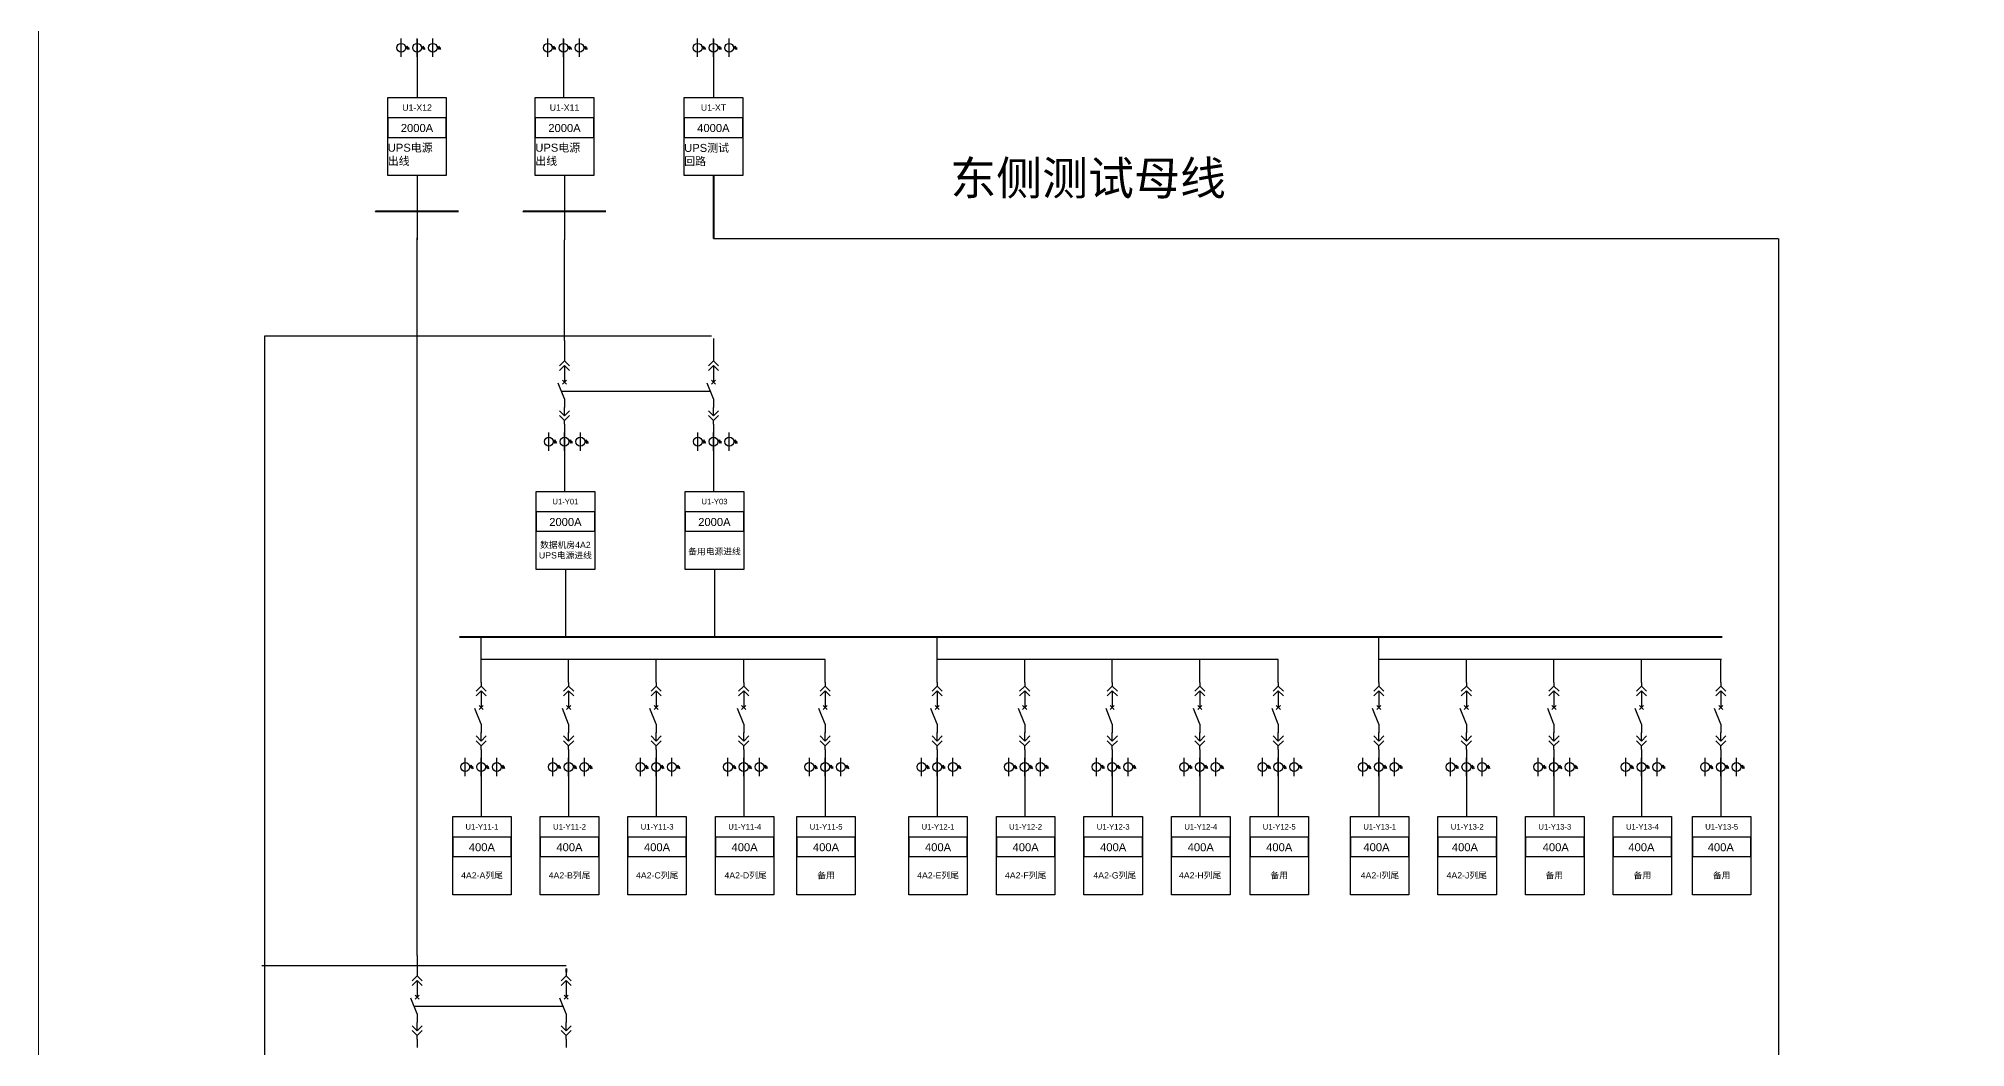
# Model space of a CAD drawing. Header units: millimetres. Extents: x -3460 to -460, y 6070 to 9130.
# Drawn here: x -2243.2 to -2071.6, y 6587.5 to 6677.3 of the extents above; entities that cross this region are included whole.
import ezdxf
from ezdxf.enums import TextEntityAlignment as Align

# ---------------------------------------------------------------- set-up
doc = ezdxf.new("R2010")
doc.units = ezdxf.units.MM
doc.header["$LTSCALE"] = 1000
doc.header["$MEASUREMENT"] = 0
doc.linetypes.add('DASHED', pattern=[0.75, 0.5, -0.25])
doc.linetypes.add('HIDDEN', pattern=[0.375, 0.25, -0.125])
doc.styles.get("Standard").update_dxf_attribs({"font": 'arial.ttf'})

# ---------------------------------------------------------------- blocks, each defined once
blk = doc.blocks.new('A$C03DD39B5')
for p, q in [((417, 475), (283, 392)), ((417, 422), (283, 339)), ((350, 333), (350, 467))]:
    blk.add_line(p, q)
blk.add_lwpolyline([(700, 167), (0, 167)])
blk.add_circle((350, 167), 167)
blk = doc.blocks.new('DYDQAA05')
at = {"color": 0}
blk.add_lwpolyline([(0, 0), (0, -7)], dxfattribs=at)
blk = doc.blocks.new('DYDQAA03')
at = {"color": 0}
for points in [[(0, 0), (0, -1.5)], [(-2.12, -3.62), (0, -1.5)], [(-2.12, -5.62), (0, -3.5)], [(2.12, -3.62), (0, -1.5)], [(2.12, -5.62), (0, -3.5)], [(0, -3.5), (0, -7)]]:
    blk.add_lwpolyline(points, dxfattribs=at)
blk = doc.blocks.new('DYDQAA09')
at = {"color": 0}
blk.add_lwpolyline([(0, 0), (0, -3.5)], dxfattribs=at)
blk.add_lwpolyline([(0, 0), (0, -3.5)], dxfattribs=at)
blk.add_lwpolyline([(0, 0), (0, -3.5)], dxfattribs=at)
blk.add_lwpolyline([(0, 0), (0, -3.5)], dxfattribs=at)
blk.add_lwpolyline([(0, 0), (0, -3.5)], dxfattribs=at)
blk.add_lwpolyline([(0, 0), (0, -3.5)], dxfattribs=at)
blk.add_lwpolyline([(0, 0), (0, -3.5)], dxfattribs=at)
blk.add_lwpolyline([(0, 0), (0, -3.5)], dxfattribs=at)
blk.add_lwpolyline([(0, 0), (0, -3.5)], dxfattribs=at)
blk = doc.blocks.new('DYDQ0201')
at = {"color": 0}
for points in [[(0.86, -0.86), (-0.86, 0.86)], [(-0.86, -0.86), (0.86, 0.86)], [(0, -7), (-2.61, -0.37)]]:
    blk.add_lwpolyline(points, dxfattribs=at)
blk = doc.blocks.new('DYDQAA04')
at = {"color": 0}
for points in [[(0, -3.5), (0, 0)], [(-2.12, -1.38), (0, -3.5)], [(-2.12, -3.38), (0, -5.5)], [(2.12, -1.38), (0, -3.5)], [(2.12, -3.38), (0, -5.5)], [(0, -7), (0, -5.5)]]:
    blk.add_lwpolyline(points, dxfattribs=at)

msp = doc.modelspace()

# ---------------------------------------------------------------- linework, layer by layer
for p, q in [((-2209.47, 6677.3, 2483.89), (-2209.47, 6675.66, 2483.89)), ((-2196.42, 6677.3, 2483.89), (-2196.42, 6675.66, 2483.89)), ((-2183.07, 6677.3, 2483.89), (-2183.07, 6675.66, 2483.89)), ((-2209.47, 6675.66, 2483.89), (-2209.47, 6672.09, 2483.89)), ((-2196.42, 6675.66, 2483.89), (-2196.42, 6672.09, 2483.89)), ((-2183.07, 6675.66, 2483.89), (-2183.07, 6672.09, 2483.89)), ((-2209.47, 6665.14, 2483.89), (-2209.47, 6659.42, 2483.89)), ((-2196.34, 6665.14, 2452.4), (-2196.34, 6659.42, 2452.4)), ((-2209.47, 6595.71, -1822.39), (-2209.47, 6659.59, -439.11)), ((-2196.34, 6650.46, -1465.72), (-2196.34, 6659.42, -82.44)), ((-2196.34, 6642.22, 735.51), (-2196.34, 6640.58, 735.51)), ((-2196.34, 6640.58, 735.51), (-2196.34, 6637.02, 735.51)), ((-2196.26, 6630.06, 704.02), (-2196.26, 6624.08, 1175.57)), ((-2203.77, 6620.01, -207.72), (-2203.77, 6624.08, 1175.57)), ((-2163.15, 6620.01, -207.72), (-2163.15, 6624.08, 1175.57)), ((-2123.81, 6620.01, -207.72), (-2123.81, 6624.08, 1175.57)), ((-2195.97, 6622.05, 1175.57), (-2203.77, 6622.05, 483.92)), ((-2195.97, 6620.01, 1175.57), (-2195.97, 6622.05, 1175.57)), ((-2188.18, 6622.05, 1867.21), (-2195.97, 6622.05, 1175.57)), ((-2188.18, 6620.01, 1867.21), (-2188.18, 6622.05, 1867.21)), ((-2173.12, 6622.05, 2558.85), (-2188.18, 6622.05, 1867.21)), ((-2180.38, 6620.01, 2558.85), (-2180.38, 6622.05, 2558.85)), ((-2173.12, 6620.01, 2558.85), (-2173.12, 6622.05, 2558.85)), ((-2155.35, 6622.05, 1175.57), (-2163.15, 6622.05, 483.92)), ((-2155.35, 6620.01, 1175.57), (-2155.35, 6622.05, 1175.57)), ((-2147.55, 6622.05, 1867.21), (-2155.35, 6622.05, 1175.57)), ((-2147.55, 6620.01, 1867.21), (-2147.55, 6622.05, 1867.21)), ((-2132.77, 6622.05, 2558.85), (-2147.55, 6622.05, 1867.21)), ((-2139.75, 6620.01, 2558.85), (-2139.75, 6622.05, 2558.85)), ((-2132.76, 6620.01, 2558.85), (-2132.76, 6622.05, 2558.85)), ((-2116.01, 6622.05, 1175.57), (-2123.81, 6622.05, 483.92)), ((-2116.01, 6620.01, 1175.57), (-2116.01, 6622.05, 1175.57)), ((-2108.21, 6622.05, 1867.21), (-2116.01, 6622.05, 1175.57)), ((-2108.21, 6620.01, 1867.21), (-2108.21, 6622.05, 1867.21)), ((-2093.29, 6622.05, 2558.85), (-2108.21, 6622.05, 1867.21)), ((-2100.42, 6620.01, 2558.85), (-2100.42, 6622.05, 2558.85)), ((-2093.35, 6620.01, 2558.85), (-2093.35, 6622.05, 2558.85)), ((-2203.77, 6613.26, 1993.51), (-2203.77, 6611.62, 1993.51)), ((-2195.97, 6613.26, 3376.79), (-2195.97, 6611.62, 3376.79)), ((-2188.18, 6613.26, 4068.43), (-2188.18, 6611.62, 4068.43)), ((-2180.38, 6613.26, 4760.07), (-2180.38, 6611.62, 4760.07)), ((-2173.12, 6613.26, 4760.07), (-2173.12, 6611.62, 4760.07)), ((-2163.15, 6613.26, 1993.51), (-2163.15, 6611.62, 1993.51)), ((-2155.35, 6613.26, 3376.79), (-2155.35, 6611.62, 3376.79)), ((-2147.55, 6613.26, 4068.43), (-2147.55, 6611.62, 4068.43)), ((-2139.75, 6613.26, 4760.07), (-2139.75, 6611.62, 4760.07)), ((-2132.76, 6613.26, 4760.07), (-2132.76, 6611.62, 4760.07)), ((-2123.81, 6613.26, 1993.51), (-2123.81, 6611.62, 1993.51)), ((-2116.01, 6613.26, 3376.79), (-2116.01, 6611.62, 3376.79)), ((-2108.21, 6613.26, 4068.43), (-2108.21, 6611.62, 4068.43)), ((-2100.42, 6613.26, 4760.07), (-2100.42, 6611.62, 4760.07)), ((-2093.35, 6613.26, 4760.07), (-2093.35, 6611.62, 4760.07)), ((-2203.77, 6611.62, 1993.51), (-2203.77, 6608.06, 1993.51)), ((-2195.97, 6611.62, 3376.79), (-2195.97, 6608.06, 3376.79)), ((-2188.18, 6611.62, 4068.43), (-2188.18, 6608.06, 4068.43)), ((-2180.38, 6611.62, 4760.07), (-2180.38, 6608.06, 4760.07)), ((-2173.12, 6611.62, 4760.07), (-2173.12, 6608.06, 4760.07)), ((-2163.15, 6611.62, 1993.51), (-2163.15, 6608.06, 1993.51)), ((-2155.35, 6611.62, 3376.79), (-2155.35, 6608.06, 3376.79)), ((-2147.55, 6611.62, 4068.43), (-2147.55, 6608.06, 4068.43)), ((-2139.75, 6611.62, 4760.07), (-2139.75, 6608.06, 4760.07)), ((-2132.76, 6611.62, 4760.07), (-2132.76, 6608.06, 4760.07)), ((-2123.81, 6611.62, 1993.51), (-2123.81, 6608.06, 1993.51)), ((-2116.01, 6611.62, 3376.79), (-2116.01, 6608.06, 3376.79)), ((-2108.21, 6611.62, 4068.43), (-2108.21, 6608.06, 4068.43)), ((-2100.42, 6611.62, 4760.07), (-2100.42, 6608.06, 4760.07)), ((-2093.35, 6611.62, 4760.07), (-2093.35, 6608.06, 4760.07))]:
    msp.add_line(p, q)
at = {"color": 6, "lineweight": 40}
msp.add_line((-2183.07, 6665.14, 2451.38), (-2183.07, 6659.54, 376.46), dxfattribs=at)
at = {"color": 6, "lineweight": 30}
for p, q in [((-2183.07, 6659.54, 376.46), (-2088.28, 6659.54, 376.46)), ((-2088.22, 6659.54, 8333.94), (-2088.22, 6531.88, 8333.94))]:
    msp.add_line(p, q, dxfattribs=at)
at = {"color": 3, "lineweight": 30}
for p, q in [((-2183.24, 6650.85, 8333.94), (-2223.06, 6650.85, 8333.94)), ((-2223.06, 6650.85, 8333.94), (-2223.06, 6523.21, 8333.94)), ((-2196.19, 6594.79, 8333.94), (-2223.3, 6594.79, 8333.94))]:
    msp.add_line(p, q, dxfattribs=at)
at = {"color": 5}
for p, q in [((-2183.07, 6650.64, -3510.18), (-2183.07, 6648.97, -1465.72)), ((-2183.07, 6642.22, 735.51), (-2183.07, 6640.58, 735.51)), ((-2183.07, 6640.58, 735.51), (-2183.07, 6637.02, 735.51)), ((-2182.98, 6630.06, 704.02), (-2182.98, 6624.08, 1175.57))]:
    msp.add_line(p, q, dxfattribs=at)
at = {"linetype": 'DASHED', "ltscale": 2}
msp.add_line((-2196.61, 6645.95, -1465.72), (-2183.33, 6645.95, -1465.72), dxfattribs=at)
at = {"color": 1, "lineweight": 40}
msp.add_line((-2205.69, 6624.08, 1175.57), (-2093.23, 6624.08, 1175.57), dxfattribs=at)
at = {"color": 5, "lineweight": 40}
msp.add_line((-2196.19, 6594.54, -2954.1), (-2196.19, 6594.22, -218), dxfattribs=at)
at = {"linetype": 'HIDDEN', "ltscale": 2}
msp.add_line((-2209.75, 6591.2, -218), (-2196.47, 6591.2, -218), dxfattribs=at)
at = {"color": 1, "lineweight": 13, "ltscale": 0.001071}
msp.add_lwpolyline([(-2243.19, 6860.36), (-1920.54, 6860.36), (-1920.54, 6490.78), (-2243.19, 6490.78)], close=True, dxfattribs=at)
for points, elevation in [([(-2212.08, 6672.09), (-2206.87, 6672.09), (-2206.87, 6665.14), (-2212.08, 6665.14)], 2483.89), ([(-2198.94, 6672.09), (-2193.73, 6672.09), (-2193.73, 6665.14), (-2198.94, 6665.14)], 2452.4), ([(-2212.08, 6668.54), (-2206.87, 6668.54), (-2206.87, 6670.28), (-2212.08, 6670.28)], 2483.89), ([(-2198.94, 6668.54), (-2193.73, 6668.54), (-2193.73, 6670.28), (-2198.94, 6670.28)], 2452.4), ([(-2198.86, 6637.02), (-2193.65, 6637.02), (-2193.65, 6630.06), (-2198.86, 6630.06)], 704.02), ([(-2198.86, 6633.47), (-2193.65, 6633.47), (-2193.65, 6635.2), (-2198.86, 6635.2)], 704.02), ([(-2206.3, 6608.06), (-2201.09, 6608.06), (-2201.09, 6601.1), (-2206.3, 6601.1)], 1962.02), ([(-2198.5, 6608.06), (-2193.29, 6608.06), (-2193.29, 6601.1), (-2198.5, 6601.1)], 3345.3), ([(-2190.7, 6608.06), (-2185.49, 6608.06), (-2185.49, 6601.1), (-2190.7, 6601.1)], 4036.94), ([(-2182.9, 6608.06), (-2177.69, 6608.06), (-2177.69, 6601.1), (-2182.9, 6601.1)], 4728.58), ([(-2175.65, 6608.06), (-2170.44, 6608.06), (-2170.44, 6601.1), (-2175.65, 6601.1)], 4728.58), ([(-2165.67, 6608.06), (-2160.46, 6608.06), (-2160.46, 6601.1), (-2165.67, 6601.1)], 1962.02), ([(-2157.87, 6608.06), (-2152.66, 6608.06), (-2152.66, 6601.1), (-2157.87, 6601.1)], 3345.3), ([(-2150.07, 6608.06), (-2144.86, 6608.06), (-2144.86, 6601.1), (-2150.07, 6601.1)], 4036.94), ([(-2142.27, 6608.06), (-2137.06, 6608.06), (-2137.06, 6601.1), (-2142.27, 6601.1)], 4728.58), ([(-2135.28, 6608.06), (-2130.07, 6608.06), (-2130.07, 6601.1), (-2135.28, 6601.1)], 4728.58), ([(-2126.34, 6608.06), (-2121.13, 6608.06), (-2121.13, 6601.1), (-2126.34, 6601.1)], 1962.02), ([(-2118.54, 6608.06), (-2113.33, 6608.06), (-2113.33, 6601.1), (-2118.54, 6601.1)], 3345.3), ([(-2110.74, 6608.06), (-2105.53, 6608.06), (-2105.53, 6601.1), (-2110.74, 6601.1)], 4036.94), ([(-2102.94, 6608.06), (-2097.73, 6608.06), (-2097.73, 6601.1), (-2102.94, 6601.1)], 4728.58), ([(-2095.87, 6608.06), (-2090.66, 6608.06), (-2090.66, 6601.1), (-2095.87, 6601.1)], 4728.58), ([(-2206.3, 6604.5), (-2201.09, 6604.5), (-2201.09, 6606.24), (-2206.3, 6606.24)], 1962.02), ([(-2198.5, 6604.5), (-2193.29, 6604.5), (-2193.29, 6606.24), (-2198.5, 6606.24)], 3345.3), ([(-2190.7, 6604.5), (-2185.49, 6604.5), (-2185.49, 6606.24), (-2190.7, 6606.24)], 4036.94), ([(-2182.9, 6604.5), (-2177.69, 6604.5), (-2177.69, 6606.24), (-2182.9, 6606.24)], 4728.58), ([(-2175.65, 6604.5), (-2170.44, 6604.5), (-2170.44, 6606.24), (-2175.65, 6606.24)], 4728.58), ([(-2165.67, 6604.5), (-2160.46, 6604.5), (-2160.46, 6606.24), (-2165.67, 6606.24)], 1962.02), ([(-2157.87, 6604.5), (-2152.66, 6604.5), (-2152.66, 6606.24), (-2157.87, 6606.24)], 3345.3), ([(-2150.07, 6604.5), (-2144.86, 6604.5), (-2144.86, 6606.24), (-2150.07, 6606.24)], 4036.94), ([(-2142.27, 6604.5), (-2137.06, 6604.5), (-2137.06, 6606.24), (-2142.27, 6606.24)], 4728.58), ([(-2135.28, 6604.5), (-2130.07, 6604.5), (-2130.07, 6606.24), (-2135.28, 6606.24)], 4728.58), ([(-2126.34, 6604.5), (-2121.13, 6604.5), (-2121.13, 6606.24), (-2126.34, 6606.24)], 1962.02), ([(-2118.54, 6604.5), (-2113.33, 6604.5), (-2113.33, 6606.24), (-2118.54, 6606.24)], 3345.3), ([(-2110.74, 6604.5), (-2105.53, 6604.5), (-2105.53, 6606.24), (-2110.74, 6606.24)], 4036.94), ([(-2102.94, 6604.5), (-2097.73, 6604.5), (-2097.73, 6606.24), (-2102.94, 6606.24)], 4728.58), ([(-2095.87, 6604.5), (-2090.66, 6604.5), (-2090.66, 6606.24), (-2095.87, 6606.24)], 4728.58)]:
    msp.add_lwpolyline(points, close=True, dxfattribs=dict(elevation=elevation))
at = {"color": 1, "elevation": 2451.38}
for points in [[(-2185.68, 6672.09), (-2180.47, 6672.09), (-2180.47, 6665.14), (-2185.68, 6665.14)], [(-2185.68, 6668.54), (-2180.47, 6668.54), (-2180.47, 6670.28), (-2185.68, 6670.28)]]:
    msp.add_lwpolyline(points, close=True, dxfattribs=at)
at = {"color": 1, "lineweight": 40, "ltscale": 100}
for points, elevation in [([(-2205.79, 6661.93), (-2213.16, 6661.93), (-2213.16, 6661.93)], -8017.17), ([(-2192.65, 6661.93), (-2200.02, 6661.93), (-2200.02, 6661.93)], -8048.66)]:
    msp.add_lwpolyline(points, dxfattribs=dict(at, elevation=elevation))
at = {"color": 5, "elevation": 704.02}
for points in [[(-2185.59, 6637.02), (-2180.38, 6637.02), (-2180.38, 6630.06), (-2185.59, 6630.06)], [(-2185.59, 6633.47), (-2180.38, 6633.47), (-2180.38, 6635.2), (-2185.59, 6635.2)]]:
    msp.add_lwpolyline(points, close=True, dxfattribs=at)

# ---------------------------------------------------------------- block references
at = {"linetype": 'Continuous', "xscale": 0.00233888397733859, "yscale": 0.00233888397733859, "zscale": 0.00233888397733859, "rotation": 270}
for p in [(-2211.27, 6677.34, 2483.89), (-2209.86, 6677.34, 2483.89), (-2208.46, 6677.34, 2483.89), (-2198.21, 6677.34, 2483.89), (-2196.81, 6677.34, 2483.89), (-2195.4, 6677.34, 2483.89), (-2184.87, 6677.34, 2483.89), (-2183.46, 6677.34, 2483.89), (-2182.06, 6677.34, 2483.89), (-2198.13, 6642.27, 735.51), (-2196.73, 6642.27, 735.51), (-2195.32, 6642.27, 735.51), (-2205.57, 6613.3, 1993.51), (-2204.16, 6613.3, 1993.51), (-2202.76, 6613.3, 1993.51), (-2197.77, 6613.3, 3376.79), (-2196.36, 6613.3, 3376.79), (-2194.96, 6613.3, 3376.79), (-2189.97, 6613.3, 4068.43), (-2188.57, 6613.3, 4068.43), (-2187.16, 6613.3, 4068.43), (-2182.17, 6613.3, 4760.07), (-2180.77, 6613.3, 4760.07), (-2179.36, 6613.3, 4760.07), (-2174.92, 6613.3, 4760.07), (-2173.51, 6613.3, 4760.07), (-2172.11, 6613.3, 4760.07), (-2164.94, 6613.3, 1993.51), (-2163.54, 6613.3, 1993.51), (-2162.13, 6613.3, 1993.51), (-2157.14, 6613.3, 3376.79), (-2155.74, 6613.3, 3376.79), (-2154.33, 6613.3, 3376.79), (-2149.34, 6613.3, 4068.43), (-2147.94, 6613.3, 4068.43), (-2146.53, 6613.3, 4068.43), (-2141.54, 6613.3, 4760.07), (-2140.14, 6613.3, 4760.07), (-2138.73, 6613.3, 4760.07), (-2134.55, 6613.3, 4760.07), (-2133.15, 6613.3, 4760.07), (-2131.74, 6613.3, 4760.07), (-2125.61, 6613.3, 1993.51), (-2124.2, 6613.3, 1993.51), (-2122.8, 6613.3, 1993.51), (-2117.81, 6613.3, 3376.79), (-2116.4, 6613.3, 3376.79), (-2115, 6613.3, 3376.79), (-2110.01, 6613.3, 4068.43), (-2108.6, 6613.3, 4068.43), (-2107.2, 6613.3, 4068.43), (-2102.21, 6613.3, 4760.07), (-2100.8, 6613.3, 4760.07), (-2099.4, 6613.3, 4760.07), (-2095.14, 6613.3, 4760.07), (-2093.74, 6613.3, 4760.07), (-2092.34, 6613.3, 4760.07)]:
    msp.add_blockref('A$C03DD39B5', p, dxfattribs=at)
at = {"xscale": 0.2128962921302706, "yscale": 0.2128962921302706, "zscale": 0.2128962921302706}
for name, p in [('DYDQAA03', (-2196.34, 6648.97, -1465.72)), ('DYDQAA05', (-2196.34, 6650.46, -1465.72)), ('DYDQAA09', (-2196.34, 6647.48, -1465.72)), ('DYDQ0201', (-2196.34, 6646.74, -1465.72)), ('DYDQAA04', (-2196.34, 6644.5, -1465.72)), ('DYDQAA09', (-2196.34, 6645.25, -1465.72)), ('DYDQAA09', (-2196.34, 6643.01, -1465.72)), ('DYDQAA03', (-2203.77, 6620.01, -207.72)), ('DYDQAA03', (-2195.97, 6620.01, 1175.57)), ('DYDQAA03', (-2188.18, 6620.01, 1867.21)), ('DYDQAA03', (-2180.38, 6620.01, 2558.85)), ('DYDQAA03', (-2173.12, 6620.01, 2558.85)), ('DYDQAA03', (-2163.15, 6620.01, -207.72)), ('DYDQAA03', (-2155.35, 6620.01, 1175.57)), ('DYDQAA03', (-2147.55, 6620.01, 1867.21)), ('DYDQAA03', (-2139.75, 6620.01, 2558.85)), ('DYDQAA03', (-2132.76, 6620.01, 2558.85)), ('DYDQAA03', (-2123.81, 6620.01, -207.72)), ('DYDQAA03', (-2116.01, 6620.01, 1175.57)), ('DYDQAA03', (-2108.21, 6620.01, 1867.21)), ('DYDQAA03', (-2100.42, 6620.01, 2558.85)), ('DYDQAA03', (-2093.35, 6620.01, 2558.85)), ('DYDQAA09', (-2203.77, 6618.52, -207.72)), ('DYDQAA09', (-2195.97, 6618.52, 1175.57)), ('DYDQAA09', (-2188.18, 6618.52, 1867.21)), ('DYDQAA09', (-2180.38, 6618.52, 2558.85)), ('DYDQAA09', (-2173.12, 6618.52, 2558.85)), ('DYDQAA09', (-2163.15, 6618.52, -207.72)), ('DYDQAA09', (-2155.35, 6618.52, 1175.57)), ('DYDQAA09', (-2147.55, 6618.52, 1867.21)), ('DYDQAA09', (-2139.75, 6618.52, 2558.85)), ('DYDQAA09', (-2132.76, 6618.52, 2558.85)), ('DYDQAA09', (-2123.81, 6618.52, -207.72)), ('DYDQAA09', (-2116.01, 6618.52, 1175.57)), ('DYDQAA09', (-2108.21, 6618.52, 1867.21)), ('DYDQAA09', (-2100.42, 6618.52, 2558.85)), ('DYDQAA09', (-2093.35, 6618.52, 2558.85)), ('DYDQ0201', (-2203.77, 6617.78, -207.72)), ('DYDQ0201', (-2195.97, 6617.78, 1175.57)), ('DYDQ0201', (-2188.18, 6617.78, 1867.21)), ('DYDQ0201', (-2180.38, 6617.78, 2558.85)), ('DYDQ0201', (-2173.12, 6617.78, 2558.85)), ('DYDQ0201', (-2163.15, 6617.78, -207.72)), ('DYDQ0201', (-2155.35, 6617.78, 1175.57)), ('DYDQ0201', (-2147.55, 6617.78, 1867.21)), ('DYDQ0201', (-2139.75, 6617.78, 2558.85)), ('DYDQ0201', (-2132.76, 6617.78, 2558.85)), ('DYDQ0201', (-2123.81, 6617.78, -207.72)), ('DYDQ0201', (-2116.01, 6617.78, 1175.57)), ('DYDQ0201', (-2108.21, 6617.78, 1867.21)), ('DYDQ0201', (-2100.42, 6617.78, 2558.85)), ('DYDQ0201', (-2093.35, 6617.78, 2558.85)), ('DYDQAA04', (-2203.77, 6615.54, -207.72)), ('DYDQAA09', (-2203.77, 6616.28, -207.72)), ('DYDQAA04', (-2195.97, 6615.54, 1175.57)), ('DYDQAA09', (-2195.97, 6616.28, 1175.57)), ('DYDQAA04', (-2188.18, 6615.54, 1867.21)), ('DYDQAA09', (-2188.18, 6616.28, 1867.21)), ('DYDQAA04', (-2180.38, 6615.54, 2558.85)), ('DYDQAA09', (-2180.38, 6616.28, 2558.85)), ('DYDQAA04', (-2173.12, 6615.54, 2558.85)), ('DYDQAA09', (-2173.12, 6616.28, 2558.85)), ('DYDQAA04', (-2163.15, 6615.54, -207.72)), ('DYDQAA09', (-2163.15, 6616.28, -207.72)), ('DYDQAA04', (-2155.35, 6615.54, 1175.57)), ('DYDQAA09', (-2155.35, 6616.28, 1175.57)), ('DYDQAA04', (-2147.55, 6615.54, 1867.21)), ('DYDQAA09', (-2147.55, 6616.28, 1867.21)), ('DYDQAA04', (-2139.75, 6615.54, 2558.85)), ('DYDQAA09', (-2139.75, 6616.28, 2558.85)), ('DYDQAA04', (-2132.76, 6615.54, 2558.85)), ('DYDQAA09', (-2132.76, 6616.28, 2558.85)), ('DYDQAA04', (-2123.81, 6615.54, -207.72)), ('DYDQAA09', (-2123.81, 6616.28, -207.72)), ('DYDQAA04', (-2116.01, 6615.54, 1175.57)), ('DYDQAA09', (-2116.01, 6616.28, 1175.57)), ('DYDQAA04', (-2108.21, 6615.54, 1867.21)), ('DYDQAA09', (-2108.21, 6616.28, 1867.21)), ('DYDQAA04', (-2100.42, 6615.54, 2558.85)), ('DYDQAA09', (-2100.42, 6616.28, 2558.85)), ('DYDQAA04', (-2093.35, 6615.54, 2558.85)), ('DYDQAA09', (-2093.35, 6616.28, 2558.85)), ('DYDQAA09', (-2203.77, 6614.05, -207.72)), ('DYDQAA09', (-2195.97, 6614.05, 1175.57)), ('DYDQAA09', (-2188.18, 6614.05, 1867.21)), ('DYDQAA09', (-2180.38, 6614.05, 2558.85)), ('DYDQAA09', (-2173.12, 6614.05, 2558.85)), ('DYDQAA09', (-2163.15, 6614.05, -207.72)), ('DYDQAA09', (-2155.35, 6614.05, 1175.57)), ('DYDQAA09', (-2147.55, 6614.05, 1867.21)), ('DYDQAA09', (-2139.75, 6614.05, 2558.85)), ('DYDQAA09', (-2132.76, 6614.05, 2558.85)), ('DYDQAA09', (-2123.81, 6614.05, -207.72)), ('DYDQAA09', (-2116.01, 6614.05, 1175.57)), ('DYDQAA09', (-2108.21, 6614.05, 1867.21)), ('DYDQAA09', (-2100.42, 6614.05, 2558.85)), ('DYDQAA09', (-2093.35, 6614.05, 2558.85)), ('DYDQAA03', (-2209.47, 6594.22, -1822.39)), ('DYDQAA05', (-2209.47, 6595.71, -1822.39)), ('DYDQAA09', (-2209.47, 6592.73, -1822.39)), ('DYDQ0201', (-2209.47, 6591.98, -1822.39)), ('DYDQAA04', (-2209.47, 6589.74, -1822.39)), ('DYDQAA09', (-2209.47, 6590.49, -1822.39)), ('DYDQAA09', (-2209.47, 6588.25, -1822.39))]:
    msp.add_blockref(name, p, dxfattribs=at)
at = {"color": 5, "xscale": 0.2128962921302706, "yscale": 0.2128962921302706, "zscale": 0.2128962921302706}
for name, p in [('DYDQAA03', (-2183.07, 6648.97, -1465.72)), ('DYDQAA09', (-2183.07, 6647.48, -1465.72)), ('DYDQ0201', (-2183.07, 6646.74, -1465.72)), ('DYDQAA04', (-2183.07, 6644.5, -1465.72)), ('DYDQAA09', (-2183.07, 6645.25, -1465.72)), ('DYDQAA09', (-2183.07, 6643.01, -1465.72)), ('DYDQAA03', (-2196.19, 6594.22, -218)), ('DYDQAA09', (-2196.19, 6592.73, -218)), ('DYDQ0201', (-2196.19, 6591.98, -218)), ('DYDQAA04', (-2196.19, 6589.74, -218)), ('DYDQAA09', (-2196.19, 6590.49, -218)), ('DYDQAA09', (-2196.19, 6588.25, -218))]:
    msp.add_blockref(name, p, dxfattribs=at)
at = {"color": 5, "linetype": 'Continuous', "xscale": 0.00233888397733859, "yscale": 0.00233888397733859, "zscale": 0.00233888397733859, "rotation": 270}
for p in [(-2184.86, 6642.27, 735.51), (-2183.46, 6642.27, 735.51), (-2182.05, 6642.27, 735.51)]:
    msp.add_blockref('A$C03DD39B5', p, dxfattribs=at)

# ---------------------------------------------------------------- texts
at = {"lineweight": 0}
for s, p in [('2000A', (-2209.48, 6669.02, 1100.61)), ('2000A', (-2196.34, 6669.02, 1069.12)), ('2000A', (-2196.26, 6633.94, -679.27)), ('400A', (-2203.7, 6604.98, 578.74)), ('400A', (-2195.9, 6604.98, 1962.02)), ('400A', (-2188.1, 6604.98, 2653.66)), ('400A', (-2180.3, 6604.98, 3345.3)), ('400A', (-2173.05, 6604.98, 3345.3)), ('400A', (-2163.07, 6604.98, 578.74)), ('400A', (-2155.27, 6604.98, 1962.02)), ('400A', (-2147.47, 6604.98, 2653.66)), ('400A', (-2139.67, 6604.98, 3345.3)), ('400A', (-2132.68, 6604.98, 3345.3)), ('400A', (-2124.02, 6604.98, 3345.3)), ('400A', (-2116.14, 6604.98, 3345.3)), ('400A', (-2108.05, 6604.98, 3345.3)), ('400A', (-2100.42, 6604.98, 3345.3)), ('400A', (-2093.35, 6604.98, 3345.3))]:
    msp.add_text(s, height=0.713, dxfattribs=at).set_placement(p, align=Align.CENTER)
at = {"color": 1, "lineweight": 0}
msp.add_text('4000A', height=0.713, dxfattribs=at).set_placement((-2183.08, 6669.02, 1068.1), align=Align.CENTER)
at = {"color": 5, "lineweight": 0}
msp.add_text('2000A', height=0.713, dxfattribs=at).set_placement((-2182.99, 6633.94, -679.27), align=Align.CENTER)
at = {"width": 5.2091}
for s, insert, char_height, attachment_point in [('U1-X12\\P', (-2209.47, 6671.19, 4558.82), 0.557, 5), ('U1-X11\\P', (-2196.34, 6671.19, 5345.27), 0.557, 5), ('UPS电源\\P出线', (-2212.08, 6667.98, -94.07), 0.713, 1), ('UPS电源\\P出线', (-2198.94, 6667.98, 1162.91), 0.713, 1), ('U1-Y01\\P', (-2196.26, 6636.11, 704.02), 0.49, 5), ('{\\H0.78125x;数据机房4A2\\PUPS电源进线\\P}', (-2196.26, 6631.76, 704.02), 0.7128, 5), ('U1-Y11-1\\P', (-2203.69, 6607.15, 1962.02), 0.49, 5), ('U1-Y11-2\\P', (-2195.89, 6607.15, 3345.3), 0.49, 5), ('U1-Y11-3\\P', (-2188.09, 6607.15, 4036.94), 0.49, 5), ('U1-Y11-4\\P', (-2180.29, 6607.15, 4728.58), 0.49, 5), ('U1-Y11-5', (-2173.04, 6607.15, 4728.58), 0.49, 5), ('U1-Y12-1\\P', (-2163.07, 6607.15, 1962.02), 0.49, 5), ('U1-Y12-2\\P', (-2155.27, 6607.15, 3345.3), 0.49, 5), ('U1-Y12-3\\P', (-2147.47, 6607.15, 4036.94), 0.49, 5), ('U1-Y12-4\\P', (-2139.67, 6607.15, 4728.58), 0.49, 5), ('U1-Y12-5', (-2132.68, 6607.15, 4728.58), 0.49, 5), ('U1-Y13-1\\P', (-2123.73, 6607.15, 1962.02), 0.49, 5), ('U1-Y13-2\\P', (-2115.93, 6607.15, 3345.3), 0.49, 5), ('U1-Y13-3\\P', (-2108.13, 6607.15, 4036.94), 0.49, 5), ('U1-Y13-4\\P', (-2100.33, 6607.15, 4728.58), 0.49, 5), ('U1-Y13-5', (-2093.27, 6607.15, 4728.58), 0.49, 5), ('{\\H0.78125x;4A2-A\\f宋体|b0|i0|c134|p2;列尾}', (-2203.69, 6602.8, 1962.02), 0.7128, 5), ('{\\H0.78125x;4A2-B\\f宋体|b0|i0|c134|p2;列尾}', (-2195.89, 6602.8, 3345.3), 0.7128, 5), ('{\\H0.78125x;4A2-C\\f宋体|b0|i0|c134|p2;列尾}', (-2188.09, 6602.8, 4036.94), 0.7128, 5), ('{\\H0.78125x;4A2-D\\f宋体|b0|i0|c134|p2;列尾}', (-2180.21, 6602.8, 4036.94), 0.7128, 5), ('{\\H0.78125x;备用\\P}', (-2173.04, 6602.8, 4728.58), 0.7128, 5), ('{\\H0.78125x;4A2-E\\f宋体|b0|i0|c134|p2;列尾}', (-2163.07, 6602.8, 1962.02), 0.7128, 5), ('{\\H0.78125x;4A2-F\\f宋体|b0|i0|c134|p2;列尾}', (-2155.27, 6602.8, 3345.3), 0.7128, 5), ('{\\H0.78125x;4A2-G\\f宋体|b0|i0|c134|p2;列尾}', (-2147.33, 6602.8, 4036.94), 0.7128, 5), ('{\\H0.78125x;4A2-H\\f宋体|b0|i0|c134|p2;列尾}', (-2139.73, 6602.8, 4036.94), 0.7128, 5), ('{\\H0.78125x;备用\\P}', (-2132.68, 6602.8, 4728.58), 0.7128, 5), ('{\\H0.78125x;4A2-I\\f宋体|b0|i0|c134|p2;列尾}', (-2123.71, 6602.8, 4036.94), 0.7128, 5), ('{\\H0.78125x;4A2-J\\f宋体|b0|i0|c134|p2;列尾}', (-2115.98, 6602.8, 4036.94), 0.7128, 5), ('{\\H0.78125x;备用\\P}', (-2108.17, 6602.8, 4728.58), 0.7128, 5), ('{\\H0.78125x;备用\\P}', (-2100.33, 6602.8, 4728.58), 0.7128, 5), ('{\\H0.78125x;备用\\P}', (-2093.27, 6602.8, 4728.58), 0.7128, 5)]:
    msp.add_mtext(s, dxfattribs=dict(at, insert=insert, char_height=char_height, attachment_point=attachment_point))
at = {"color": 1, "width": 5.2091}
for s, insert, char_height, attachment_point in [('U1-XT\\P', (-2183.07, 6671.19, 5344.25), 0.557, 5), ('UPS测试\\P回路', (-2185.68, 6667.96, 2451.38), 0.713, 1)]:
    msp.add_mtext(s, dxfattribs=dict(at, insert=insert, char_height=char_height, attachment_point=attachment_point))
at = {"color": 6, "insert": (-2161.98, 6666.42, 44470.02), "char_height": 3, "width": 76.7886, "attachment_point": 1}
msp.add_mtext('东侧测试母线', dxfattribs=at)
at = {"color": 5, "width": 5.2091, "attachment_point": 5}
for s, insert, char_height in [('U1-Y03\\P', (-2182.98, 6636.11, 704.02), 0.49), ('{\\H0.78125x;备用电源进线\\P}', (-2182.98, 6631.64, 704.02), 0.7128)]:
    msp.add_mtext(s, dxfattribs=dict(at, insert=insert, char_height=char_height))

doc.saveas('drawing.dxf')
